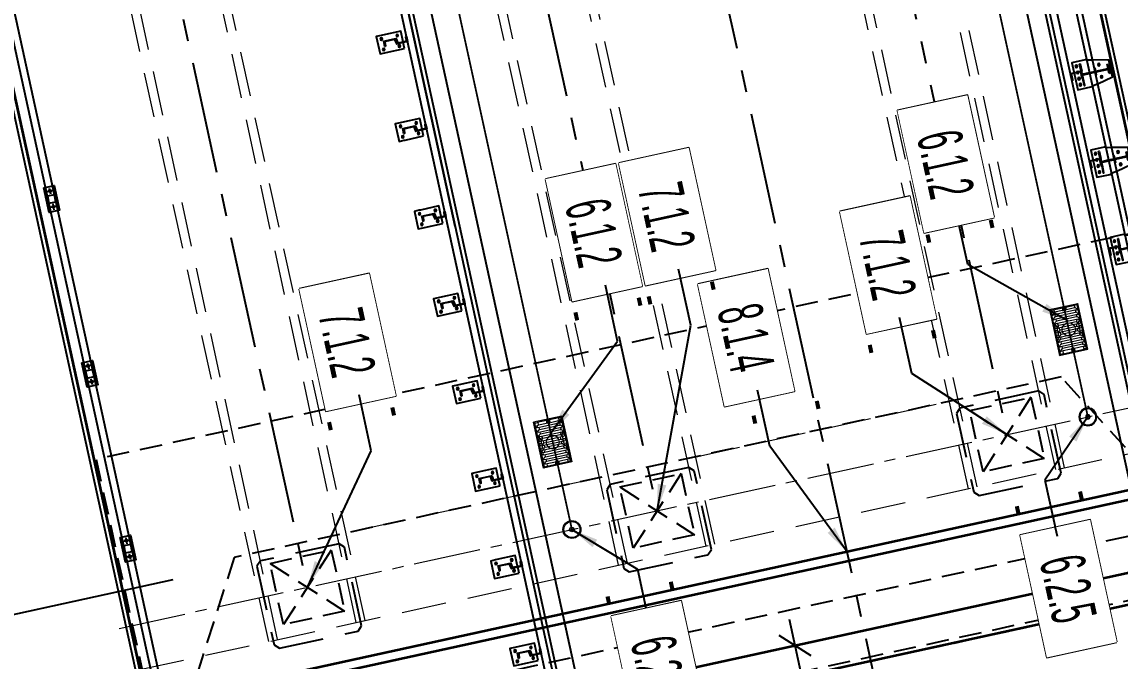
# Model space of a CAD drawing. Header units: metres. Extents: x 8416582 to 8417409, y 5771873 to 5772737.
# Drawn here: x 8416705.88 to 8416718.14, y 5772204.61 to 5772211.76 of the extents above; entities that cross this region are included whole.
import ezdxf
from ezdxf.enums import TextEntityAlignment as Align

# ---------------------------------------------------------------- set-up
doc = ezdxf.new("R2010")
doc.units = ezdxf.units.M
doc.set_wipeout_variables(frame=1)
doc.header["$PDSIZE"] = 0.05
for name, pattern in [('CENTER', [2, 1.25, -0.25, 0.25, -0.25]), ('CENTER2', [1.125, 0.75, -0.125, 0.125, -0.125]), ('DASHED', [0.75, 0.5, -0.25]), ('HIDDEN', [0.375, 0.25, -0.125])]:
    doc.linetypes.add(name, pattern=pattern)
for name, color, linetype in [('00RysOpi-T', 2, 'Continuous'), ('AII_M_balustrady', 8, 'Continuous'), ('AII_M_bariery', 8, 'Continuous'), ('AII_M_krawężnik', 9, 'Continuous'), ('AII_M_opisy do legendy', 2, 'Continuous'), ('AII_M_osie główne', 8, 'CENTER'), ('AII_M_podpory', 1, 'Continuous'), ('AII_wyposażenie', 8, 'Continuous')]:
    doc.layers.add(name, color=color, linetype=linetype)
for name, color, linetype, lineweight in [('AII_M_konstrukcja 0.09', 6, 'Continuous', 9), ('AII_M_konstrukcja 0.18', 9, 'Continuous', 18), ('AII_M_konstrukcja 0.25', 1, 'Continuous', 25), ('AII_M_konstrukcja 0.35', 2, 'Continuous', 35), ('AII_M_odwodnienie', 8, 'Continuous', 9), ('AII_M_opisy wymiary', 1, 'Continuous', 25), ('AII_M_osie glowne', 9, 'CENTER2', 18), ('AII_M_robocza', 42, 'Continuous', 30), ('AII_M_wymiary', 1, 'Continuous', 25), ('AII_M_wyposazenie', 1, 'Continuous', 25)]:
    doc.layers.add(name, color=color, linetype=linetype, lineweight=lineweight)
doc.styles.add('CDMSTYLE', font='CDMSIMPL.shx', dxfattribs={"width": 0.7, "bigfont": 'CDMBIGPL.shx'})
doc.dimstyles.new('CDM-ME200MM', dxfattribs={"dimscale": 0.2, "dimtxt": 2.5, "dimasz": 1.5, "dimexe": 1.5, "dimexo": 5, "dimgap": 0.5, "dimtad": 1, "dimdec": 0, "dimlfac": 1000, "dimrnd": 1, "dimzin": 9, "dimtxsty": 'CDMSTYLE', "dimblk": 'OBLIQUE', "dimcen": 2.5, "dimdle": 1.5, "dimclrd": 9, "dimclre": 9, "dimclrt": 1, "dimadec": 1, "dimazin": 2, "dimtfac": 1, "dimtdec": 0, "dimtix": 1, "dimtmove": 2, "dimatfit": 3, "dimfxl": 1, "dimtvp": 1, "dimtolj": 1, "dimtzin": 0, "dimlwd": 25, "dimlwe": 25, "dimarcsym": 0})
doc.dimstyles.new('CDM-ME200MM$7', dxfattribs={"dimscale": 0.2, "dimtxt": 2.5, "dimasz": 1.5, "dimexe": 1.5, "dimexo": 5, "dimgap": 0.5, "dimtad": 1, "dimdec": 0, "dimlfac": 1000, "dimrnd": 1, "dimzin": 9, "dimtxsty": 'CDMSTYLE', "dimblk": 'OBLIQUE', "dimcen": 2.5, "dimdle": 1.5, "dimclrd": 9, "dimclre": 9, "dimclrt": 1, "dimadec": 1, "dimazin": 2, "dimtfac": 1, "dimtdec": 0, "dimtix": 1, "dimtmove": 2, "dimatfit": 3, "dimfxl": 1, "dimtvp": 1, "dimtolj": 1, "dimtzin": 0, "dimlwd": 25, "dimlwe": 25, "dimarcsym": 0})

# ---------------------------------------------------------------- blocks, each defined once
blk = doc.blocks.new('_OBLIQUE')
at = {"color": 0, "linetype": 'ByBlock'}
blk.add_line((-0.5, -0.5), (0.5, 0.5), dxfattribs=at)
blk = doc.blocks.new('*D66')
at = {"layer": 'AII_M_opisy wymiary', "color": 9, "lineweight": 25, "transparency": 16777216}
for p, q in [((8416714.21, 5772233.483), (8416719.885, 5772207.495)), ((8416714.288, 5772233.193), (8416714.567, 5772233.254)), ((8416719.848, 5772207.794), (8416720.114, 5772207.853))]:
    blk.add_line(p, q, dxfattribs=at)
at = {"layer": 'Defpoints', "color": 0, "lineweight": 25, "transparency": 16777216}
for p in [(8416713.311, 5772232.98), (8416719.821, 5772207.789), (8416718.871, 5772207.581)]:
    blk.add_point(p, dxfattribs=at)
at = {"layer": 'AII_M_opisy wymiary', "color": 9, "lineweight": 25, "transparency": 16777216, "xscale": 0.3, "yscale": 0.3, "zscale": 0.3}
for p, rotation in [((8416714.274, 5772233.19), 102.3200789319986), ((8416719.821, 5772207.789), 282.3200789319986)]:
    blk.add_blockref('_OBLIQUE', p, dxfattribs=dict(at, rotation=rotation))
at = {"layer": 'AII_M_opisy wymiary', "color": 1, "lineweight": 25, "transparency": 16777216, "insert": (8416717.389, 5772220.564), "char_height": 0.5, "attachment_point": 5, "rotation": 282.3201, "style": 'CDMSTYLE'}
blk.add_mtext('\\A1;26000', dxfattribs=at)
blk = doc.blocks.new('*D68')
at = {"layer": 'AII_M_opisy wymiary', "color": 9, "lineweight": 25, "transparency": 16777216}
for p, q in [((8416709.424, 5772259.972), (8416721.031, 5772206.824)), ((8416708.548, 5772259.473), (8416709.781, 5772259.743)), ((8416720.028, 5772206.912), (8416721.26, 5772207.182))]:
    blk.add_line(p, q, dxfattribs=at)
at = {"layer": 'Defpoints', "color": 0, "lineweight": 25, "transparency": 16777216}
for p in [(8416707.572, 5772259.26), (8416720.967, 5772207.118), (8416719.051, 5772206.699)]:
    blk.add_point(p, dxfattribs=at)
at = {"layer": 'AII_M_opisy wymiary', "color": 9, "lineweight": 25, "transparency": 16777216, "xscale": 0.3, "yscale": 0.3, "zscale": 0.3}
for p, rotation in [((8416709.488, 5772259.679), 102.3200789319986), ((8416720.967, 5772207.118), 282.3200789319986)]:
    blk.add_blockref('_OBLIQUE', p, dxfattribs=dict(at, rotation=rotation))
at = {"layer": 'AII_M_opisy wymiary', "color": 1, "lineweight": 25, "transparency": 16777216, "insert": (8416715.569, 5772233.473), "char_height": 0.5, "attachment_point": 5, "rotation": 282.3201, "style": 'CDMSTYLE'}
blk.add_mtext('\\A1;LC=53800', dxfattribs=at)
blk = doc.blocks.new('WPUST_RZUT')
at = {"layer": 'AII_M_odwodnienie', "color": 0, "lineweight": -2}
for p, q in [((0.262, 0.162), (-0.262, 0.162)), ((-0.262, 0.162), (-0.252, 0.152)), ((-0.262, -0.162), (-0.262, 0.162)), ((0.252, 0.152), (-0.252, 0.152)), ((-0.252, 0.152), (-0.252, 0.123)), ((-0.252, -0.123), (-0.252, 0.123)), ((-0.093, 0.15), (-0.249, 0.15)), ((-0.249, 0.15), (-0.249, 0.117)), ((-0.195, 0.13), (-0.195, -0.13)), ((-0.143, 0.13), (-0.143, -0.13)), ((-0.093, 0.15), (-0.094, 0.143)), ((-0.093, 0.142), (-0.094, 0.143)), ((-0.06, 0.123), (-0.093, 0.15)), ((-0.091, 0.127), (-0.091, -0.127)), ((-0.066, 0.144), (-0.066, 0.131)), ((-0.041, 0.144), (-0.066, 0.144)), ((-0.039, 0.144), (-0.041, 0.144)), ((-0.039, 0.144), (-0.039, 0.123)), ((-0.014, 0.144), (-0.014, 0.126)), ((0.011, 0.144), (-0.014, 0.144)), ((0.013, 0.144), (0.011, 0.144)), ((0.013, 0.144), (0.013, 0.123)), ((0.038, 0.144), (0.038, 0.126)), ((0.063, 0.144), (0.038, 0.144)), ((0.089, 0.15), (0.056, 0.123)), ((0.065, 0.144), (0.063, 0.144)), ((0.065, 0.144), (0.065, 0.13)), ((0.093, 0.123), (0.089, 0.15)), ((0.249, 0.15), (0.089, 0.15)), ((0.117, 0.13), (0.117, -0.13)), ((0.169, 0.13), (0.169, -0.13)), ((0.221, 0.13), (0.221, 0.019)), ((0.249, 0.15), (0.249, 0.117)), ((0.252, 0.152), (0.262, 0.162)), ((0.252, -0.152), (0.252, 0.152)), ((0.262, -0.162), (0.262, 0.162)), ((-0.25, 0.02), (-0.25, 0.02)), ((-0.25, -0.02), (-0.25, 0.02)), ((-0.25, 0.02), (-0.232, 0.017)), ((-0.249, 0.117), (-0.226, 0.117)), ((-0.232, 0), (-0.228, 0.007)), ((-0.228, -0.007), (-0.232, 0)), ((-0.22, 0.007), (-0.228, 0.007)), ((-0.221, 0.114), (-0.221, 0.023)), ((-0.216, 0), (-0.22, 0.007)), ((-0.216, 0), (-0.22, -0.007)), ((-0.195, 0.117), (-0.174, 0.117)), ((-0.169, 0.114), (-0.169, -0.114)), ((-0.143, 0.117), (-0.122, 0.117)), ((-0.118, 0.114), (-0.118, -0.114)), ((-0.091, 0.114), (-0.068, 0.104)), ((-0.066, 0.1), (-0.066, -0.1)), ((-0.057, 0.109), (-0.06, 0.123)), ((0.056, 0.123), (-0.06, 0.123)), ((-0.039, 0.108), (-0.039, -0.107)), ((-0.018, 0.098), (-0.039, 0.098)), ((-0.014, 0.094), (-0.014, -0.094)), ((0.013, 0.108), (0.013, -0.107)), ((0.034, 0.098), (0.013, 0.098)), ((0.038, 0.094), (0.038, -0.094)), ((0.056, 0.123), (0.054, 0.115)), ((0.065, 0.115), (0.065, -0.115)), ((0.065, 0.105), (0.085, 0.113)), ((0.09, 0.11), (0.09, -0.11)), ((0.117, 0.117), (0.138, 0.117)), ((0.142, 0.114), (0.142, -0.114)), ((0.169, 0.117), (0.19, 0.117)), ((0.194, 0.114), (0.194, -0.114)), ((0.216, 0), (0.22, 0.007)), ((0.22, -0.007), (0.216, 0)), ((0.228, 0.007), (0.22, 0.007)), ((0.221, 0.117), (0.249, 0.117)), ((0.224, 0.019), (0.221, 0.019)), ((0.232, 0), (0.228, 0.007)), ((0.232, 0), (0.228, -0.007)), ((0.25, 0.02), (0.232, 0.017)), ((0.25, 0.02), (0.25, 0.02)), ((0.25, -0.02), (0.25, 0.02)), ((-0.232, -0.017), (-0.25, -0.02)), ((-0.25, -0.02), (-0.25, -0.02)), ((-0.249, -0.118), (-0.226, -0.118)), ((-0.249, -0.149), (-0.249, -0.118)), ((-0.228, -0.007), (-0.22, -0.007)), ((-0.221, -0.023), (-0.221, -0.114)), ((-0.195, -0.118), (-0.174, -0.118)), ((-0.143, -0.118), (-0.122, -0.118)), ((-0.06, -0.122), (-0.093, -0.149)), ((-0.091, -0.114), (-0.068, -0.104)), ((-0.057, -0.109), (-0.06, -0.122)), ((0.056, -0.122), (-0.06, -0.122)), ((-0.018, -0.097), (-0.039, -0.097)), ((-0.039, -0.122), (-0.039, -0.143)), ((0.034, -0.097), (0.013, -0.097)), ((0.013, -0.122), (0.013, -0.143)), ((0.056, -0.122), (0.054, -0.115)), ((0.089, -0.149), (0.056, -0.122)), ((0.065, -0.105), (0.085, -0.113)), ((0.117, -0.118), (0.138, -0.118)), ((0.169, -0.118), (0.19, -0.118)), ((0.22, -0.007), (0.228, -0.007)), ((0.221, -0.019), (0.224, -0.019)), ((0.221, -0.019), (0.221, -0.13)), ((0.221, -0.118), (0.249, -0.118)), ((0.232, -0.017), (0.25, -0.02)), ((0.249, -0.149), (0.249, -0.118)), ((0.25, -0.02), (0.25, -0.02)), ((-0.252, -0.152), (-0.262, -0.162)), ((-0.262, -0.162), (0.262, -0.162)), ((-0.252, -0.152), (-0.252, -0.123)), ((-0.252, -0.152), (0.252, -0.152)), ((-0.093, -0.149), (-0.249, -0.149)), ((-0.094, -0.143), (-0.093, -0.142)), ((-0.093, -0.149), (-0.094, -0.143)), ((-0.066, -0.131), (-0.066, -0.143)), ((-0.041, -0.143), (-0.066, -0.143)), ((-0.039, -0.143), (-0.041, -0.143)), ((-0.014, -0.126), (-0.014, -0.143)), ((0.011, -0.143), (-0.014, -0.143)), ((0.013, -0.143), (0.011, -0.143)), ((0.038, -0.126), (0.038, -0.143)), ((0.063, -0.143), (0.038, -0.143)), ((0.065, -0.143), (0.063, -0.143)), ((0.065, -0.13), (0.065, -0.143)), ((0.093, -0.123), (0.089, -0.149)), ((0.249, -0.149), (0.089, -0.149)), ((0.262, -0.162), (0.252, -0.152))]:
    blk.add_line(p, q, dxfattribs=at)
at = {"layer": 'AII_M_odwodnienie', "color": 0, "lineweight": -2, "flags": 128}
for points in [[(-0.091, 0.127), (-0.091, 0.131), (-0.091, 0.136), (-0.091, 0.139), (-0.092, 0.14), (-0.092, 0.142), (-0.093, 0.142)], [(0.063, 0.124), (0.059, 0.12), (0.054, 0.115)], [(0.065, 0.115), (0.065, 0.119), (0.065, 0.121), (0.065, 0.122), (0.065, 0.123), (0.064, 0.123), (0.064, 0.124), (0.064, 0.124), (0.064, 0.124), (0.064, 0.124), (0.064, 0.124), (0.063, 0.124)], [(0.093, 0.123), (0.09, 0.116), (0.089, 0.113)], [(-0.25, 0.02), (-0.236, 0.018), (-0.23, 0.018)], [(-0.222, 0.116), (-0.222, 0.115), (-0.221, 0.114)], [(-0.17, 0.116), (-0.17, 0.115), (-0.169, 0.114)], [(-0.118, 0.116), (-0.118, 0.115), (-0.118, 0.114)], [(-0.068, 0.104), (-0.067, 0.103), (-0.066, 0.102)], [(-0.066, 0.102), (-0.066, 0.101), (-0.066, 0.1)], [(-0.014, 0.096), (-0.014, 0.095), (-0.014, 0.094)], [(0.038, 0.096), (0.038, 0.095), (0.038, 0.094)], [(0.142, 0.116), (0.142, 0.115), (0.142, 0.114)], [(0.194, 0.116), (0.194, 0.115), (0.194, 0.114)], [(0.25, 0.02), (0.236, 0.018), (0.23, 0.018)], [(-0.23, -0.018), (-0.236, -0.018), (-0.25, -0.02)], [(-0.221, -0.114), (-0.222, -0.115), (-0.222, -0.116)], [(-0.169, -0.114), (-0.17, -0.115), (-0.17, -0.116)], [(-0.118, -0.114), (-0.118, -0.115), (-0.118, -0.116)], [(-0.066, -0.102), (-0.067, -0.103), (-0.068, -0.104)], [(-0.066, -0.1), (-0.066, -0.101), (-0.066, -0.102)], [(-0.014, -0.094), (-0.014, -0.095), (-0.014, -0.096)], [(0.038, -0.094), (0.038, -0.095), (0.038, -0.096)], [(0.054, -0.115), (0.059, -0.12), (0.063, -0.124)], [(0.063, -0.124), (0.064, -0.124), (0.064, -0.124), (0.064, -0.124), (0.064, -0.124), (0.064, -0.124), (0.065, -0.123), (0.065, -0.121), (0.065, -0.119), (0.065, -0.115)], [(0.089, -0.113), (0.09, -0.116), (0.093, -0.123)], [(0.142, -0.114), (0.142, -0.115), (0.142, -0.116)], [(0.194, -0.114), (0.194, -0.115), (0.194, -0.116)], [(0.23, -0.018), (0.236, -0.018), (0.25, -0.02)], [(-0.093, -0.142), (-0.092, -0.142), (-0.092, -0.141), (-0.091, -0.139), (-0.091, -0.137), (-0.091, -0.132), (-0.091, -0.127)]]:
    blk.add_lwpolyline(points, dxfattribs=at)
at = {"layer": 'AII_M_odwodnienie', "color": 0, "lineweight": -2}
for centre, radius in [((-0.224, 0), 0.013), ((-0.224, 0), 0.012), ((0, 0), 0.075), ((0.224, 0), 0.012)]:
    blk.add_circle(centre, radius, dxfattribs=at)
for centre, radius, start, end in [((-0.067, 0.131), 0.00195, 251.6983, 2.8741), ((-0.017, 0.126), 0.00398, 286.3143, 0.6369), ((0.035, 0.126), 0.00398, 286.3144, 0.6368), ((-0.224, 0), 0.019, 90, 270), ((-0.224, 0), 0.00702, 150, 210), ((-0.224, 0), 0.00702, 90, 150), ((-0.225, 0.023), 0.00394, 274.1326, 0.8038), ((-0.224, 0), 0.00702, 30, 90), ((-0.224, 0), 0.00702, 330, 30), ((-0.05, 0.09), 0.0201, 110.6397, 144.0394), ((0.087, 0.11), 0.0041, 47.8922, 114.4444), ((0.086, 0.11), 0.00414, 360, 45.1676), ((0.224, 0), 0.013, 110.2565, 249.7435), ((0.224, 0), 0.00702, 150, 210), ((0.224, 0), 0.00702, 90, 150), ((0.224, 0), 0.013, 249.7478, 110.2522), ((0.224, 0), 0.019, 270, 90), ((0.224, 0), 0.00702, 30, 90), ((0.224, 0), 0.00702, 330, 30), ((-0.224, 0), 0.00702, 210, 270), ((-0.225, -0.023), 0.00396, 359.4753, 85.5883), ((-0.224, 0), 0.00702, 270, 330), ((-0.05, -0.091), 0.0194, 215.2928, 250.0282), ((-0.017, -0.126), 0.00378, 357.523, 78.2893), ((0.035, -0.126), 0.00378, 357.523, 78.2894), ((0.087, -0.11), 0.0041, 245.5739, 312.0895), ((0.086, -0.11), 0.00413, 314.8096, 0.0228), ((0.224, 0), 0.00702, 210, 270), ((0.224, 0), 0.00702, 270, 330), ((-0.067, -0.131), 0.002, 358.5452, 105.1753)]:
    blk.add_arc(centre, radius, start, end, dxfattribs=at)
for centre, major_axis, ratio, start_param, end_param in [((-0.197, -0.37), (0, 0.513), 0.15625, 0, 0.327274), ((-0.197, 0.13), (0, 0.0128), 0.15625, 4.712389, 6.283185), ((-0.145, -0.37), (0, 0.513), 0.15625, 0, 0.327274), ((-0.145, 0.13), (0, 0.0128), 0.15625, 4.712389, 6.283185), ((-0.093, -0.37), (0, 0.513), 0.15625, 0.0189, 0.327274), ((0.115, -0.37), (0, 0.513), 0.15625, 0, 0.282384), ((0.115, 0.13), (0, 0.0128), 0.15625, 4.712389, 6.283185), ((0.167, -0.37), (0, 0.513), 0.15625, 0, 0.327274), ((0.167, 0.13), (0, 0.0128), 0.15625, 4.712389, 6.283185), ((0.219, -0.37), (0, 0.513), 0.15625, 0, 0.327274), ((0.219, 0.13), (0, 0.0128), 0.15625, 4.712389, 6.283185), ((-0.225, 0.114), (0.00356, -0.00189), 0.986478, 1.130171, 2.065083), ((-0.173, 0.114), (0.00356, -0.00189), 0.986478, 1.130171, 2.065083), ((-0.121, 0.114), (0.00356, -0.00189), 0.986478, 1.130171, 2.065083), ((-0.041, -0.283), (0, 0.401), 0.2, 0, 0.204754), ((-0.041, 0.108), (0, 0.01), 0.2, 4.712389, 6.283185), ((-0.017, 0.094), (0.0035, -0.00201), 0.982703, 1.213284, 2.099289), ((0.011, -0.283), (0, 0.401), 0.2, 0, 0.328812), ((0.011, 0.108), (0, 0.01), 0.2, 4.712389, 6.283185), ((0.035, 0.094), (0.0035, -0.00201), 0.982703, 1.213284, 2.099289), ((0.063, -0.283), (0, 0.401), 0.2, 0.11706, 0.328812), ((0.139, 0.114), (0.00356, -0.00189), 0.986478, 1.130171, 2.065083), ((0.191, 0.114), (0.00356, -0.00189), 0.986478, 1.130171, 2.065083), ((-0.225, -0.114), (0.00356, 0.00189), 0.986478, 4.218103, 5.153014), ((-0.197, 0.37), (0, 0.513), 0.15625, 2.814318, 3.141593), ((-0.173, -0.114), (0.00356, 0.00189), 0.986478, 4.218103, 5.153014), ((-0.145, 0.37), (0, 0.513), 0.15625, 2.814318, 3.141593), ((-0.121, -0.114), (0.00356, 0.00189), 0.986478, 4.218103, 5.153014), ((-0.093, 0.37), (0, 0.513), 0.15625, 2.814318, 3.122692), ((-0.041, 0.283), (0, 0.401), 0.2, 2.936839, 3.141593), ((-0.041, -0.107), (0, 0.01), 0.2, 3.141593, 4.712389), ((-0.017, -0.094), (0.0035, 0.00201), 0.982703, 4.183896, 5.069901), ((0.011, 0.283), (0, 0.401), 0.2, 2.812781, 3.141593), ((0.011, -0.107), (0, 0.01), 0.2, 3.141593, 4.712389), ((0.035, -0.094), (0.0035, 0.00201), 0.982703, 4.183896, 5.069901), ((0.063, 0.283), (0, 0.401), 0.2, 2.812781, 3.024533), ((0.139, -0.114), (0.00356, 0.00189), 0.986478, 4.218103, 5.153014), ((0.167, 0.37), (0, 0.513), 0.15625, 2.814318, 3.141593), ((0.191, -0.114), (0.00356, 0.00189), 0.986478, 4.218103, 5.153014), ((0.219, 0.37), (0, 0.513), 0.15625, 2.814318, 3.141593), ((-0.197, -0.13), (0, 0.0128), 0.15625, 3.141593, 4.712389), ((-0.145, -0.13), (0, 0.0128), 0.15625, 3.141593, 4.712389), ((0.115, 0.37), (0, 0.513), 0.15625, 2.859208, 3.141593), ((0.115, -0.13), (0, 0.0128), 0.15625, 3.141593, 4.712389), ((0.167, -0.13), (0, 0.0128), 0.15625, 3.141593, 4.712389), ((0.219, -0.13), (0, 0.0128), 0.15625, 3.141593, 4.712389)]:
    blk.add_ellipse(centre, major_axis=major_axis, ratio=ratio, start_param=start_param, end_param=end_param, dxfattribs=at)
blk = doc.blocks.new('Sączek')
at = {"layer": 'AII_M_odwodnienie', "color": 0}
for radius in [0.1, 0.1, 0.0894, 0.025, 0.02]:
    blk.add_circle((0, 0), radius, dxfattribs=at)
blk = doc.blocks.new('BarPor_h1_1G')
at = {"layer": 'AII_M_bariery', "linetype": 'Continuous', "ltscale": 0.01}
for p, q in [((50, 430), (-50, 430)), ((-50, 430), (-50, 420)), ((-50, 420), (-5, 420)), ((-5, 420), (-5, 280)), ((5, 280), (5, 420)), ((50, 422), (50, 430))]:
    blk.add_line(p, q, dxfattribs=at)
at = {"layer": 'AII_M_bariery', "linetype": 'Continuous'}
for p, q in [((-85, 330), (-55, 330)), ((-70, 315), (-70, 345)), ((-41, 272), (-41, 280)), ((-41, 280), (41, 280)), ((-12, 272), (-41, 272)), ((-3, 189), (-3, 263)), ((2, 263), (2, 189)), ((41, 272), (11, 272)), ((41, 280), (41, 272)), ((55, 330), (85, 330)), ((70, 315), (70, 345)), ((-41, 120), (-41, 127)), ((-41, 127), (-12, 127)), ((-3, 136), (-3, 189)), ((2, 189), (2, 136)), ((11, 127), (41, 127)), ((41, 127), (41, 120)), ((-120, 80), (-90, 80)), ((-105, 65), (-105, 95)), ((-50, 80), (-20, 80)), ((41, 120), (-41, 120)), ((-35, 65), (-35, 95)), ((20, 80), (50, 80)), ((35, 65), (35, 95)), ((90, 80), (120, 80)), ((105, 65), (105, 95))]:
    blk.add_line(p, q, dxfattribs=at)
at = {"layer": 'AII_M_bariery', "linetype": 'HIDDEN'}
blk.add_line((2, 280), (2, 280), dxfattribs=at)
at = {"layer": 'AII_M_bariery', "linetype": 'Continuous'}
for points in [[(-136, 272), (-95, 450), (95, 450), (136, 272)], [(150, 212), (155, 190), (155, 40), (-155, 40), (-155, 190), (-150, 212)], [(-41, 120), (-123, 120), (-123, 127), (-41, 127)], [(41, 120), (123, 120), (123, 127), (41, 127)], [(-41, 6), (-41, 0), (41, 0), (41, 120), (-41, 120), (-41, 114), (35, 114), (35, 6), (-41, 6)]]:
    blk.add_lwpolyline(points, dxfattribs=at)
at = {"layer": 'AII_M_bariery', "linetype": 'Continuous', "ltscale": 0.01}
blk.add_lwpolyline([(5, 290), (5, 420), (50, 420), (50, 430), (-50, 430), (-50, 422)], dxfattribs=at)
at = {"layer": 'AII_M_bariery', "linetype": 'HIDDEN', "ltscale": 0.01}
for points in [[(-136, 272), (-150, 212)], [(150, 212), (136, 272)]]:
    blk.add_lwpolyline(points, dxfattribs=at)
at = {"layer": 'AII_M_bariery', "linetype": 'Continuous'}
for centre in [(-70, 330), (70, 330), (-105, 80), (-35, 80), (35, 80), (105, 80)]:
    blk.add_circle(centre, 12.2, dxfattribs=at)
for centre, start, end in [((-12, 263), 0, 90), ((11, 263), 90, 180), ((-12, 136), 270, 360), ((11, 136), 180, 270)]:
    blk.add_arc(centre, 9, start, end, dxfattribs=at)
blk = doc.blocks.new('*U84')
at = {"layer": 'AII_M_wymiary', "xscale": 0.001, "yscale": 0.001, "zscale": 0.001, "rotation": 162.3831513499083}
blk.add_blockref('BarPor_h1_1G', (0.068, 0.214), dxfattribs=at)
blk = doc.blocks.new('*U85')
at = {"layer": 'AII_M_robocza', "color": 0, "linetype": 'ByBlock', "lineweight": -2, "transparency": 16777216}
for p in [(50.524, -16.011), (51.477, -16.313), (52.43, -16.615)]:
    blk.add_blockref('*U84', p, dxfattribs=at)
blk = doc.blocks.new('BarSP06G')
at = {"layer": 'AII_M_bariery', "linetype": 'HIDDEN', "ltscale": 0.01}
for p, q in [((-102, 260), (-102, 275)), ((98, 275), (98, 260)), ((20, 50), (28, 50))]:
    blk.add_line(p, q, dxfattribs=at)
at = {"layer": 'AII_M_bariery', "linetype": 'Continuous'}
for p, q in [((-77, 280), (-48, 280)), ((-62, 265), (-62, 295)), ((43, 280), (72, 280)), ((58, 265), (58, 295)), ((-77, 100), (-48, 100)), ((-62, 85), (-62, 115)), ((43, 100), (72, 100)), ((58, 85), (58, 115))]:
    blk.add_line(p, q, dxfattribs=at)
for points in [[(-102, 275), (-102, 330), (98, 330), (98, 275)], [(20, 50), (-102, 50), (-102, 260)], [(98, 260), (98, 50)], [(98, 50), (28, 50)]]:
    blk.add_lwpolyline(points, dxfattribs=at)
for points in [[(-32, 120), (28, 120), (28, 123, 0.391021), (23, 128), (-16, 131, -0.391021), (-26, 141), (-26, 239, -0.391021), (-16, 249), (23, 252, 0.391021), (28, 257), (28, 260), (-32, 260), (-32, 120)], [(28, 120), (-28, 120), (-28, 117, 0.391021), (-23, 113), (12, 110, -0.391021), (20, 101), (20, 19, -0.391021), (12, 10), (-23, 7, 0.391021), (-28, 3), (-28, 0), (28, 0), (28, 120)]]:
    blk.add_lwpolyline(points, format="xyb", dxfattribs=at)
for centre in [(-62, 280), (58, 280), (-62, 100), (58, 100)]:
    blk.add_circle(centre, 12.2, dxfattribs=at)
blk = doc.blocks.new('*U86')
at = {"layer": 'AII_M_bariery', "xscale": 0.0009999999999999998, "yscale": 0.0009999999999999998, "zscale": 0.0009999999999999998, "rotation": 342.3609008453095}
blk.add_blockref('BarSP06G', (-0.048, -0.158), dxfattribs=at)
blk = doc.blocks.new('*U87')
at = {"layer": 'AII_M_robocza', "color": 0, "linetype": 'ByBlock', "lineweight": -2, "transparency": 16777216}
for p in [(48.617, -15.407), (49.57, -15.709), (50.524, -16.011), (51.477, -16.313), (52.43, -16.615), (53.384, -16.917), (54.337, -17.219), (55.29, -17.522)]:
    blk.add_blockref('*U86', p, dxfattribs=at)
blk = doc.blocks.new('*D115')
at = {"layer": 'AII_M_opisy wymiary', "color": 9, "lineweight": 25, "transparency": 16777216}
for p, q in [((8416715.838, 5772198.73), (8416714.451, 5772205.08)), ((8416714.334, 5772204.748), (8416714.808, 5772204.851)), ((8416715.593, 5772198.983), (8416716.067, 5772199.087))]:
    blk.add_line(p, q, dxfattribs=at)
at = {"layer": 'Defpoints', "color": 0, "lineweight": 25, "transparency": 16777216}
for p in [(8416714.515, 5772204.787), (8416713.357, 5772204.534), (8416714.616, 5772198.77, 0)]:
    blk.add_point(p, dxfattribs=at)
at = {"layer": 'AII_M_opisy wymiary', "color": 9, "lineweight": 25, "transparency": 16777216, "xscale": 0.3, "yscale": 0.3, "zscale": 0.3}
for p, rotation in [((8416714.515, 5772204.787), 102.3200859755738), ((8416715.774, 5772199.023), 282.3200859755738)]:
    blk.add_blockref('_OBLIQUE', p, dxfattribs=dict(at, rotation=rotation))
at = {"layer": 'AII_M_opisy wymiary', "color": 1, "lineweight": 25, "transparency": 16777216, "char_height": 0.5, "attachment_point": 5, "rotation": 282.3201, "style": 'CDMSTYLE'}
for s, insert in [('\\A1;płyta przejściowa', (8416714.721, 5772201.813)), ('\\A1;5900', (8416715.486, 5772201.98))]:
    blk.add_mtext(s, dxfattribs=dict(at, insert=insert))
blk = doc.blocks.new('WD-68_podpory_rzut')
at = {"layer": 'AII_M_konstrukcja 0.18', "linetype": 'HIDDEN'}
blk.add_lwpolyline([(53.8, 1.275), (59.7, 1.275), (59.7, -9.275), (53.8, -9.275)], close=True, dxfattribs=at)
at = {"layer": 'AII_M_konstrukcja 0.25', "linetype": 'HIDDEN'}
for points in [[(50.1, -10), (54.1, -10), (54.1, 2), (50.1, 2)], [(57.15, -9.825), (53, -9.825), (53, 1.825), (57.15, 1.825), (57.15, 1.325), (53.8, 1.325), (53.8, -9.325), (57.15, -9.325)]]:
    blk.add_lwpolyline(points, close=True, dxfattribs=at)
for points in [[(53.4, 1.825), (51.5, 0.728), (51.5, -8.728), (53.4, -9.825)], [(53.4, 1.825), (53.4, -9.825)], [(54.15, -9.325), (54.15, 1.325)]]:
    blk.add_lwpolyline(points, dxfattribs=at)
at = {"layer": 'AII_M_konstrukcja 0.25', "linetype": 'DASHED'}
for points in [[(51.65, -0.5), (52.55, -0.5), (52.6, -0.45), (52.6, 0.45), (52.55, 0.5), (51.65, 0.5), (51.6, 0.45), (51.6, -0.45)], [(51.65, -4.5), (52.55, -4.5), (52.6, -4.45), (52.6, -3.55), (52.55, -3.5), (51.65, -3.5), (51.6, -3.55), (51.6, -4.45)], [(51.65, -8.5), (52.55, -8.5), (52.6, -8.45), (52.6, -7.55), (52.55, -7.5), (51.65, -7.5), (51.6, -7.55), (51.6, -8.45)]]:
    blk.add_lwpolyline(points, close=True, dxfattribs=at)
blk = doc.blocks.new('*D206')
at = {"layer": 'AII_M_opisy wymiary', "color": 9, "lineweight": 25, "transparency": 16777216}
for p, q in [((8416696.166, 5772210.76), (8416693.866, 5772210.257)), ((8416694.095, 5772210.614), (8416695.834, 5772202.652)), ((8416707.563, 5772205.521), (8416695.477, 5772202.881))]:
    blk.add_line(p, q, dxfattribs=at)
at = {"layer": 'Defpoints', "color": 0, "lineweight": 25, "transparency": 16777216}
for p in [(8416697.143, 5772210.973), (8416708.54, 5772205.734), (8416695.77, 5772202.945)]:
    blk.add_point(p, dxfattribs=at)
at = {"layer": 'AII_M_opisy wymiary', "color": 9, "lineweight": 25, "transparency": 16777216, "xscale": 0.3, "yscale": 0.3, "zscale": 0.3}
for p, rotation in [((8416694.159, 5772210.321), 102.3200789319986), ((8416695.77, 5772202.945), 282.3200789319986)]:
    blk.add_blockref('_OBLIQUE', p, dxfattribs=dict(at, rotation=rotation))
at = {"layer": 'AII_M_opisy wymiary', "color": 1, "transparency": 16777216, "insert": (8416695.307, 5772206.708), "char_height": 0.5, "attachment_point": 5, "rotation": 282.3201, "style": 'CDMSTYLE'}
blk.add_mtext('\\A1;7550', dxfattribs=at)
blk = doc.blocks.new('OpiNum01')
at = {"layer": 'AII_M_opisy do legendy', "color": 0, "linetype": 'Continuous'}
blk.add_lwpolyline([(-3.5, -2), (3.5, -2), (3.5, 2), (-3.5, 2)], close=True, dxfattribs=at)
at = {"color": 9, "linetype": 'Continuous', "lineweight": 25, "style": 'CDMSTYLE', "width": 0.7, "flags": 1}
for tag, p in [('NAZWAPOL', (-4.105, -6.803)), ('NAZWAANG', (-4.105, -10.477)), ('SPECYF', (-4.105, -14.151)), ('ID', (-4.105, -17.825)), ('BAZA', (-4.105, -21.499)), ('RYSUNEK', (-4.105, -25.173))]:
    blk.add_attdef(tag, p, '', height=2, dxfattribs=at)
at = {"layer": 'AII_M_opisy do legendy', "linetype": 'Continuous', "lineweight": -2, "style": 'CDMSTYLE', "width": 0.5}
blk.add_attdef('NR', text='', height=2.5, dxfattribs=at).set_placement((0, 0), align=Align.MIDDLE)
at = {"color": 0, "linetype": 'Continuous'}
blk.add_wipeout([(-3.5, -2), (3.5, -2), (3.5, 2), (-3.5, 2)], dxfattribs=at).dxf.layer = 'AII_M_opisy do legendy'
blk = doc.blocks.new('OpiTxt01')
at = {"color": 0, "linetype": 'Continuous', "lineweight": 20, "style": 'CDMSTYLE', "width": 0.7}
blk.add_attdef('TEKST_GORNY', (1, 0.895), '', height=2, dxfattribs=at)
at = {"color": 0, "linetype": 'Continuous', "lineweight": -2, "style": 'CDMSTYLE', "width": 0.7}
blk.add_attdef('TEKST_DOLNY', (1.049, -2.731), '', height=2, dxfattribs=at)
blk = doc.blocks.new('*D214')
at = {"layer": 'AII_M_opisy wymiary', "color": 9, "lineweight": 25, "transparency": 16777216}
for p, q in [((8416722.869, 5772202.876), (8416709.448, 5772264.327)), ((8416707.446, 5772263.583), (8416709.805, 5772264.098)), ((8416720.935, 5772202.76), (8416723.098, 5772203.233))]:
    blk.add_line(p, q, dxfattribs=at)
at = {"layer": 'Defpoints', "color": 0, "lineweight": 25, "transparency": 16777216}
for p in [(8416709.512, 5772264.034), (8416706.469, 5772263.37, 0), (8416719.958, 5772202.547)]:
    blk.add_point(p, dxfattribs=at)
at = {"layer": 'AII_M_opisy wymiary', "color": 9, "lineweight": 25, "transparency": 16777216, "xscale": 0.3, "yscale": 0.3, "zscale": 0.3}
for p, rotation in [((8416709.512, 5772264.034), 102.3200789319986), ((8416722.805, 5772203.169), 282.3200789319986)]:
    blk.add_blockref('_OBLIQUE', p, dxfattribs=dict(at, rotation=rotation))
at = {"layer": 'AII_M_opisy wymiary', "color": 1, "transparency": 16777216, "insert": (8416716.5, 5772233.676), "char_height": 0.5, "attachment_point": 5, "rotation": 282.3201, "style": 'CDMSTYLE'}
blk.add_mtext('\\A1;62300', dxfattribs=at)
blk = doc.blocks.new('Balustrada - v1')
at = {"layer": 'AII_wyposażenie'}
for p, q in [((0, 0.123), (0, 0.057)), ((0.033, 0.09), (-0.033, 0.09)), ((0.033, -0.09), (-0.033, -0.09)), ((0, -0.057), (0, -0.123))]:
    blk.add_line(p, q, dxfattribs=at)
for points in [[(-0.06, 0.14), (0.06, 0.14), (0.06, -0.14), (-0.06, -0.14)], [(-0.04, -0.04), (0.04, -0.04), (0.04, 0.04), (-0.04, 0.04)]]:
    blk.add_lwpolyline(points, close=True, dxfattribs=at)
for centre in [(0, 0.09), (0, -0.09)]:
    blk.add_circle(centre, 0.013, dxfattribs=at)
blk = doc.blocks.new('*U224')
at = {"layer": 'AII_M_balustrady', "rotation": 12.32007892471985}
blk.add_blockref('Balustrada - v1', (0, 0), dxfattribs=at)
blk = doc.blocks.new('*U225')
at = {"layer": 'AII_M_balustrady', "color": 0, "linetype": 'ByBlock', "lineweight": -2, "transparency": 16777216}
for p in [(11.095, -50.802), (11.522, -52.756), (11.949, -54.71)]:
    blk.add_blockref('*U224', p, dxfattribs=at)

msp = doc.modelspace()

# ---------------------------------------------------------------- linework, layer by layer
at = {"layer": 'AII_M_bariery'}
msp.add_line((8416699.2886, 5772261.8013, 0), (8416712.5817, 5772200.936, 0), dxfattribs=at)
for points in [[(8416719.4205, 5772202.4296), (8416706.1274, 5772263.2949)], [(8416719.4986, 5772202.4467), (8416706.2055, 5772263.3119)], [(8416719.7058, 5772202.4919), (8416706.4126, 5772263.3572)], [(8416719.7644, 5772202.5047), (8416706.4712, 5772263.37)]]:
    msp.add_lwpolyline(points, dxfattribs=at)
at = {"layer": 'AII_M_bariery', "elevation": 0}
msp.add_lwpolyline([(8416712.5035, 5772200.9189), (8416699.2104, 5772261.7842)], dxfattribs=at)
at = {"layer": 'AII_M_bariery', "ltscale": 2}
for points in [[(8416708.3026, 5772200.0014), (8416695.0094, 5772260.8667)], [(8416708.3807, 5772200.0185), (8416695.0876, 5772260.8838)]]:
    msp.add_lwpolyline(points, dxfattribs=at)
at = {"layer": 'AII_M_konstrukcja 0.09', "linetype": 'DASHED'}
for points in [[(8416717.4269, 5772206.7538), (8416706.1181, 5772258.5333)], [(8416717.5246, 5772206.7751), (8416706.2158, 5772258.5546)], [(8416716.4499, 5772206.5404), (8416705.1412, 5772258.3199)], [(8416716.5476, 5772206.5618), (8416705.2389, 5772258.3412)], [(8416713.519, 5772205.9003), (8416702.2103, 5772257.6798)], [(8416713.6167, 5772205.9216), (8416702.308, 5772257.7011)], [(8416712.5421, 5772205.6869), (8416701.2333, 5772257.4664)], [(8416712.6397, 5772205.7083), (8416701.331, 5772257.4877)], [(8416709.6111, 5772205.0468), (8416698.3024, 5772256.8263)], [(8416709.7088, 5772205.0682), (8416698.4001, 5772256.8476)], [(8416708.6342, 5772204.8334), (8416697.3254, 5772256.6129)], [(8416708.7319, 5772204.8548), (8416697.4231, 5772256.6342)], [(8416713.4033, 5772206.8986), (8416716.2366, 5772207.5174)], [(8416707.1931, 5772204.5187), (8416718.9656, 5772207.0899)], [(8416712.3287, 5772206.6639), (8416709.4955, 5772206.0451)]]:
    msp.add_lwpolyline(points, dxfattribs=at)
at = {"layer": 'AII_M_konstrukcja 0.35'}
for p, q in [((8416707.5715, 5772259.2601), (8416719.051, 5772206.6991)), ((8416695.799, 5772256.689), (8416707.2785, 5772204.1279)), ((8416719.051, 5772206.6991), (8416707.2785, 5772204.1279)), ((8416707.2998, 5772204.0302), (8416718.8769, 5772206.5587)), ((8416718.5591, 5772205.6704), (8416708.1544, 5772203.398))]:
    msp.add_line(p, q, dxfattribs=at)
msp.add_lwpolyline([(8416718.6338, 5772205.3285), (8416708.2291, 5772203.0561)], dxfattribs=at)
at = {"layer": 'AII_M_krawężnik', "color": 1}
for p, q in [((8416719.3716, 5772202.4189), (8416706.0785, 5772263.2842)), ((8416719.1747, 5772202.3833), (8416705.8831, 5772263.2415)), ((8416712.6305, 5772200.9467), (8416699.3374, 5772261.8119)), ((8416712.8259, 5772200.9893), (8416699.5328, 5772261.8546))]:
    msp.add_line(p, q, dxfattribs=at)
msp.add_lwpolyline([(8416710.7174, 5772209.472), (8416699.2886, 5772261.8013)], dxfattribs=at)
at = {"layer": 'AII_M_odwodnienie', "linetype": 'CENTER', "const_width": 0.02}
for points in [[(8416717.7843, 5772207.3436), (8416706.6889, 5772258.1461)], [(8416712.0202, 5772206.0847), (8416700.9248, 5772256.8872)]]:
    msp.add_lwpolyline(points, dxfattribs=at)
at = {"layer": 'AII_M_osie glowne'}
msp.add_line((8416706.9622, 5772204.9801), (8416725.365, 5772208.9993), dxfattribs=at)
at = {"layer": 'AII_M_osie główne'}
for p, q in [((8416715.9995, 5772201.6898), (8416702.708, 5772262.5481)), ((8416705.7852, 5772257.9488), (8416716.8806, 5772207.1463)), ((8416701.8773, 5772257.0953), (8416712.9727, 5772206.2928)), ((8416697.9694, 5772256.2418), (8416709.0648, 5772205.4393))]:
    msp.add_line(p, q, dxfattribs=at)
at = {"layer": 'AII_M_podpory', "color": 8, "linetype": 'HIDDEN', "lineweight": 25}
for points in [[(8416716.464, 5772207.4135), (8416717.1478, 5772207.5629), (8416717.2972, 5772206.879), (8416716.6133, 5772206.7296)], [(8416712.5561, 5772206.56), (8416713.24, 5772206.7094), (8416713.3893, 5772206.0255), (8416712.7054, 5772205.8762)], [(8416708.6482, 5772205.7065), (8416709.3321, 5772205.8559), (8416709.4814, 5772205.172), (8416708.7976, 5772205.0227)]]:
    msp.add_lwpolyline(points, close=True, dxfattribs=at)
for points in [[(8416717.1478, 5772207.5629), (8416716.6133, 5772206.7296)], [(8416716.464, 5772207.4135), (8416717.2972, 5772206.879)], [(8416713.24, 5772206.7094), (8416712.7054, 5772205.8762)], [(8416712.5561, 5772206.56), (8416713.3893, 5772206.0255)], [(8416709.3321, 5772205.8559), (8416708.7976, 5772205.0227)], [(8416708.6482, 5772205.7065), (8416709.4814, 5772205.172)]]:
    msp.add_lwpolyline(points, dxfattribs=at)
at = {"layer": 'AII_M_wyposazenie'}
for p, q in [((8416706.7135, 5772263.4229), (8416720.0067, 5772202.5576)), ((8416694.8433, 5772260.8304), (8416708.1365, 5772199.9651))]:
    msp.add_line(p, q, dxfattribs=at)

# ---------------------------------------------------------------- block references
at = {"layer": 'AII_M_balustrady'}
msp.add_blockref('*U225', (8416695.1128, 5772260.581), dxfattribs=at)
at = {"layer": 'AII_M_konstrukcja 0.25', "linetype": 'HIDDEN', "rotation": 282.3200789319986}
msp.add_blockref('WD-68_podpory_rzut', (8416705.7852, 5772257.9488, 0), dxfattribs=at)
at = {"layer": 'AII_M_odwodnienie', "color": 140}
for name, p, rotation in [('WPUST_RZUT', (8416717.5709, 5772208.3206, 0), 282.3200789319986), ('Sączek', (8416712.0202, 5772206.0847), 104.8309014437564)]:
    msp.add_blockref(name, p, dxfattribs=dict(at, rotation=rotation))
at = {"layer": 'AII_M_odwodnienie', "color": 140, "xscale": -1}
for name, p, rotation in [('WPUST_RZUT', (8416711.8068, 5772207.0617, 0), 102.3200789198667), ('Sączek', (8416717.7843, 5772207.3436), 279.8092564081089)]:
    msp.add_blockref(name, p, dxfattribs=dict(at, rotation=rotation))
at = {"layer": 'AII_M_robocza', "color": 1, "lineweight": 25, "xscale": -1}
for name, p, rotation in [('*U85', (8416706.5107, 5772262.9692), 84.73660611740992), ('*U87', (8416699.1345, 5772261.3582, 0), 84.73660565320044)]:
    msp.add_blockref(name, p, dxfattribs=dict(at, rotation=rotation))

# ---------------------------------------------------------------- dimensions: what is measured, and where the dimension line sits
at = {"layer": 'AII_M_opisy wymiary', "color": 1, "lineweight": 25}
for base, p1, p2, angle, text, picture, middle in [((8416720.9671, 5772207.1176), (8416707.5715, 5772259.2601), (8416719.051, 5772206.6991), 282.32008, 'LC=<>', '*D68', (8416715.5693, 5772233.4728)), ((8416714.5149, 5772204.7872), (8416714.6157, 5772198.7701, 0), (8416713.3568, 5772204.5342), 102.32009, '<>\\Xpłyta przejściowa', '*D115', (8416715.1443, 5772201.9051))]:
    dim = msp.add_linear_dim(base=base, p1=p1, p2=p2, angle=angle, text=text, dimstyle='CDM-ME200MM', dxfattribs=at)
    dim.commit()
    dim.dimension.update_dxf_attribs({"geometry": picture, "text_midpoint": middle})
dim = msp.add_linear_dim(base=(8416719.8212, 5772207.7885), p1=(8416713.3113, 5772232.9796), p2=(8416718.8707, 5772207.5809), angle=282.32008, dimstyle='CDM-ME200MM', dxfattribs=at)
dim.commit()
dim.dimension.update_dxf_attribs({"geometry": '*D66', "text_midpoint": (8416717.3893, 5772220.5638)})
at = {"layer": 'AII_M_opisy wymiary'}
dim = msp.add_linear_dim(base=(8416695.7704, 5772202.9452), p1=(8416697.1429, 5772210.9729), p2=(8416708.5398, 5772205.7341), angle=282.32008, dimstyle='CDM-ME200MM', dxfattribs=at)
dim.commit()
dim.dimension.update_dxf_attribs({"geometry": '*D206', "text_midpoint": (8416695.3069, 5772206.7079)})

# ---------------------------------------------------------------- leaders
at = {"layer": '00RysOpi-T', "color": 9, "linetype": 'Continuous', "lineweight": 0}
for points in [[(8416717.5602, 5772208.4166), (8416716.442, 5772209.0455), (8416716.3246, 5772209.5828)], [(8416712.0202, 5772206.0847, 0), (8416712.7527, 5772205.6416, 0), (8416712.87, 5772205.1043, 0)]]:
    msp.add_leader(points, dimstyle='CDM-ME200MM$7', dxfattribs=at)

# ---------------------------------------------------------------- next in the draw order: block references
at = {"layer": '00RysOpi-T', "color": 1, "linetype": 'Continuous', "lineweight": 0}
for p, xscale, yscale, zscale, rotation, values in [((8416712.2661, 5772209.4027), 0.2, 0.2, 0.2, 282.3200791722067, {'NR': '6.1.2'}), ((8416715.5535, 5772209.0393), 0.2, 0.2, 0.2, 282.3200779094934, {'NR': '7.1.2'}), ((8416709.5138, 5772208.1759), 0.2, 0.2, 0.2, 282.3200788677532, {'NR': '7.1.2'}), ((8416713.9671, 5772208.2279), 0.1999999999999999, 0.1999999999999999, 0.1999999999999999, 282.3200786381726, {'NR': '8.1.4'})]:
    msp.add_blockref('OpiNum01', p, dxfattribs=dict(at, xscale=xscale, yscale=yscale, zscale=zscale, rotation=rotation)).add_auto_attribs(values)
ref = msp.add_blockref('OpiNum01', (8416717.5678, 5772205.424, 0), dxfattribs=dict(at, xscale=0.2000000000000001, yscale=0.2000000000000001, zscale=0.2000000000000001, rotation=102.3200785167451))
ref.add_attrib('NR', '6.2.5', dxfattribs={"layer": 'AII_M_opisy do legendy', "linetype": 'Continuous', "lineweight": -2, "height": 0.5, "rotation": 282.32008, "style": 'CDMSTYLE', "width": 0.5}).set_placement((8416717.5678, 5772205.424, 0), align=Align.MIDDLE)

# ---------------------------------------------------------------- next in the draw order: block references
at = {"layer": 'Defpoints', "color": 250, "linetype": 'Continuous', "lineweight": 0}
for p, xscale, yscale, zscale, rotation in [((8416712.3941, 5772208.8165), 0.2, 0.2, 0.2, 282.3200791722067), ((8416715.6816, 5772208.4531), 0.2, 0.2, 0.2, 282.3200779094934), ((8416714.3836, 5772207.6628), 0.1999999999999999, 0.1999999999999999, 0.1999999999999999, 282.3200786381726), ((8416709.6418, 5772207.5897), 0.2, 0.2, 0.2, 282.3200788677532)]:
    msp.add_blockref('OpiTxt01', p, dxfattribs=dict(at, xscale=xscale, yscale=yscale, zscale=zscale, rotation=rotation)).add_auto_attribs({'TEKST_GORNY': '-', 'TEKST_DOLNY': '-'})
ref = msp.add_blockref('OpiTxt01', (8416717.4398, 5772206.0102, 0), dxfattribs=dict(at, xscale=0.2000000000000001, yscale=0.2000000000000001, zscale=0.2000000000000001, rotation=102.3200785167451))
ref.add_attrib('TEKST_GORNY', '-', (8416716.8361, 5772206.3287, 0), dxfattribs={"layer": '0', "color": 0, "linetype": 'Continuous', "lineweight": 20, "height": 0.4, "rotation": 282.32008, "style": 'CDMSTYLE', "width": 0.7})
ref.add_attrib('TEKST_DOLNY', '-', (8416717.5425, 5772206.493, 0), dxfattribs={"layer": '0', "color": 0, "linetype": 'Continuous', "lineweight": -2, "height": 0.4, "rotation": 282.32008, "style": 'CDMSTYLE', "width": 0.7})

# ---------------------------------------------------------------- next in the draw order: leaders
at = {"layer": '00RysOpi-T', "color": 9, "linetype": 'Continuous', "lineweight": 0}
for points in [[(8416711.7765, 5772207.1534), (8416712.5307, 5772208.1913), (8416712.3941, 5772208.8165)], [(8416716.8806, 5772207.1463), (8416715.8181, 5772207.8278), (8416715.6816, 5772208.4531)], [(8416709.0648, 5772205.4393), (8416709.7784, 5772206.9644), (8416709.6418, 5772207.5897)], [(8416715.0943, 5772205.8349), (8416714.2317, 5772207.0164), (8416714.0952, 5772207.6417)], [(8416717.7843, 5772207.3436, 0), (8416717.3032, 5772206.6354, 0), (8416717.4398, 5772206.0102, 0)]]:
    msp.add_leader(points, dimstyle='CDM-ME200MM$7', dxfattribs=at)

# ---------------------------------------------------------------- next in the draw order: block references
at = {"layer": '00RysOpi-T', "color": 1, "linetype": 'Continuous', "lineweight": 0, "xscale": 0.2, "yscale": 0.2, "zscale": 0.2, "rotation": 282.3200789499318}
msp.add_blockref('OpiNum01', (8416713.0842, 5772209.5814), dxfattribs=at).add_auto_attribs({'NR': '7.1.2'})

# ---------------------------------------------------------------- next in the draw order: block references
at = {"layer": 'Defpoints', "color": 250, "linetype": 'Continuous', "lineweight": 0, "xscale": 0.2, "yscale": 0.2, "zscale": 0.2, "rotation": 282.3200789499318}
msp.add_blockref('OpiTxt01', (8416713.2122, 5772208.9952), dxfattribs=at).add_auto_attribs({'TEKST_GORNY': '-', 'TEKST_DOLNY': '-'})

# ---------------------------------------------------------------- next in the draw order: dimensions: what is measured, and where the dimension line sits
at = {"layer": 'AII_M_opisy wymiary'}
dim = msp.add_linear_dim(base=(8416709.512, 5772264.0341), p1=(8416719.9578, 5772202.5469), p2=(8416706.4693, 5772263.3696, 0), angle=282.32008, dimstyle='CDM-ME200MM', dxfattribs=at)
dim.commit()
dim.dimension.update_dxf_attribs({"geometry": '*D214', "text_midpoint": (8416716.5005, 5772233.6761)})

# ---------------------------------------------------------------- next in the draw order: leaders
at = {"layer": '00RysOpi-T', "color": 9, "linetype": 'Continuous', "lineweight": 0}
msp.add_leader([(8416712.9727, 5772206.2928), (8416713.3487, 5772208.3699), (8416713.2122, 5772208.9952)], dimstyle='CDM-ME200MM$7', dxfattribs=at)

# ---------------------------------------------------------------- next in the draw order: block references
at = {"layer": '00RysOpi-T', "color": 1, "linetype": 'Continuous', "lineweight": 0}
ref = msp.add_blockref('OpiNum01', (8416716.1966, 5772210.169), dxfattribs=dict(at, xscale=0.2, yscale=0.2, zscale=0.2, rotation=102.320083212351))
ref.add_attrib('NR', '6.1.2', dxfattribs={"layer": 'AII_M_opisy do legendy', "linetype": 'Continuous', "lineweight": -2, "height": 0.5, "rotation": 282.32008, "style": 'CDMSTYLE', "width": 0.5}).set_placement((8416716.1966, 5772210.169), align=Align.MIDDLE)
at = {"layer": '00RysOpi-T', "color": 1, "linetype": 'Continuous', "lineweight": 0, "xscale": 0.2000000000000001, "yscale": 0.2000000000000001, "zscale": 0.2000000000000001, "rotation": 282.3200797452881}
msp.add_blockref('OpiNum01', (8416712.9981, 5772204.5181, 0), dxfattribs=at).add_auto_attribs({'NR': '6.2.5'})

# ---------------------------------------------------------------- next in the draw order: block references
at = {"layer": 'Defpoints', "color": 250, "linetype": 'Continuous', "lineweight": 0}
ref = msp.add_blockref('OpiTxt01', (8416716.442, 5772209.0455), dxfattribs=dict(at, xscale=0.2, yscale=0.2, zscale=0.2, rotation=102.320083212351))
ref.add_attrib('TEKST_GORNY', '-', (8416715.8383, 5772209.364), dxfattribs={"layer": '0', "color": 0, "linetype": 'Continuous', "lineweight": 20, "height": 0.4, "rotation": 282.32008, "style": 'CDMSTYLE', "width": 0.7})
ref.add_attrib('TEKST_DOLNY', '-', (8416716.5448, 5772209.5284), dxfattribs={"layer": '0', "color": 0, "linetype": 'Continuous', "lineweight": -2, "height": 0.4, "rotation": 282.32008, "style": 'CDMSTYLE', "width": 0.7})
at = {"layer": 'Defpoints', "color": 250, "linetype": 'Continuous', "lineweight": 0, "xscale": 0.2000000000000001, "yscale": 0.2000000000000001, "zscale": 0.2000000000000001, "rotation": 282.3200797452881}
msp.add_blockref('OpiTxt01', (8416712.7527, 5772205.6416, 0), dxfattribs=at).add_auto_attribs({'TEKST_GORNY': '-', 'TEKST_DOLNY': '-'})

doc.saveas('drawing.dxf')
